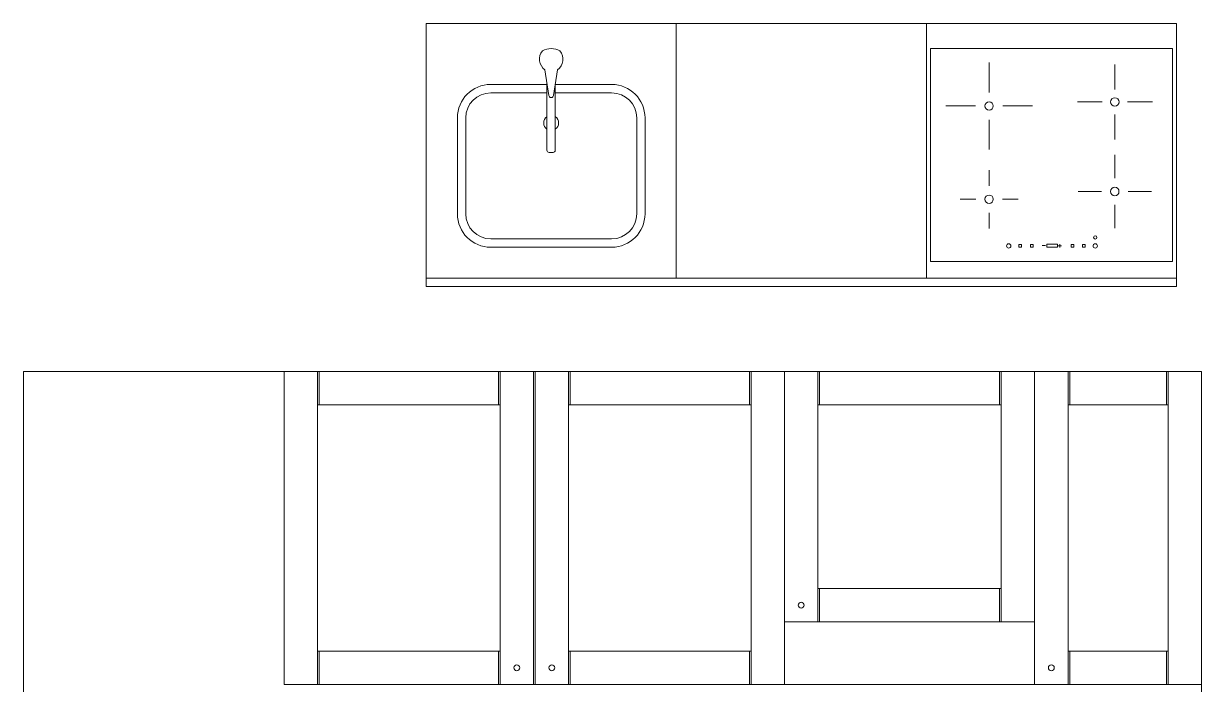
# Model space of a CAD drawing. Header units: centimetres. Extents: x -16179 to 12840, y -10704 to 3856.
# Drawn here: x 739.6 to 1022.1, y -5535.3 to -5377 of the extents above; entities that cross this region are included whole.
import ezdxf

# ---------------------------------------------------------------- set-up
doc = ezdxf.new("R2010")
doc.units = ezdxf.units.CM
doc.header["$MEASUREMENT"] = 0
for name, color, linetype, lineweight in [('A-FURN_Num_Penna__251_Num_Penna__251_Num_Penna__2_Num_Penna__5', 5, 'Continuous', 18), ('A-FURN_Num_Penna__251_Num_Penna__251_Num_Penna__2_Num_Penna__6', 6, 'Continuous', 18), ('A-FURN_Num_Penna__252_Num_Penna__252_Num_Penna__3_Num_Penna__4', 4, 'Continuous', 18), ('A-SECT-PATT_Num_Penna__5_Num_Penna__5_Num_Penna__5_Num_Penna__5_Num_Penna__5_Num_Penna__5_Num_Penna__5_Num_Penna__5_Num_Penna__5_Num_Penna__5_Num_Penna__5_Num_Penna__5_Num_Penna__5_Num_Penna__5', 5, 'Continuous', 18), ('A-SECT-PATT_Num_Penna__6_Num_Penna__6_Num_Penna__6_Num_Penna__6_Num_Penna__6_Num_Penna__6_Num_Penna__6_Num_Penna__6_Num_Penna__5_Num_Penna__5_Num_Penna__5_Num_Penna__5_Num_Penna__5_Num_Penna__5', 5, 'Continuous', 18), ('A-SECT-PATT_Num_Penna__6_Num_Penna__6_Num_Penna__6_Num_Penna__6_Num_Penna__6_Num_Penna__6_Num_Penna__6_Num_Penna__6_Num_Penna__6_Num_Penna__5_Num_Penna__5_Num_Penna__5_Num_Penna__5_Num_Penna__5', 5, 'Continuous', 18), ('A-SECT-PATT_Num_Penna__6_Num_Penna__6_Num_Penna__6_Num_Penna__6_Num_Penna__6_Num_Penna__6_Num_Penna__6_Num_Penna__6_Num_Penna__6_Num_Penna__6_Num_Penna__6_Num_Penna__5', 5, 'Continuous', 18), ('A-SECT-PATT_Num_Penna__6_Num_Penna__6_Num_Penna__6_Num_Penna__6_Num_Penna__6_Num_Penna__6_Num_Penna__6_Num_Penna__6_Num_Penna__6_Num_Penna__6_Num_Penna__6_Num_Penna__6', 6, 'Continuous', 18), ('A-SECT-PATT_Num_Penna__6_Num_Penna__6_Num_Penna__6_Num_Penna__6_Num_Penna__6_Num_Penna__6_Num_Penna__6_Num_Penna__6_Num_Penna__6_Num_Penna__6_Num_Penna__6_Num_Penna__6_Num_Penna__6_Num_Penna__6', 6, 'Continuous', 18), ('IKE120015-t1_Num_Penna__251_Num_Penna__251_Num_Penna__251_Num_Penna__251_Num_Penna__251_Num_Penna__251_Num_Penna__251_Num_Penna__251_Num_Penna__251_Num_Penna__251_Num_Penna__3', 3, 'Continuous', 18), ('IKE120015-t1_Num_Penna__251_Num_Penna__251_Num_Penna__251_Num_Penna__251_Num_Penna__251_Num_Penna__251_Num_Penna__251_Num_Penna__251_Num_Penna__251_Num_Penna__251_Num_Penna__5', 5, 'Continuous', 18), ('PDF _0_Num_Penna__5', 5, 'Continuous', 18), ('PDF _G-ANNO-TEXT_Num_Penna__5', 5, 'Continuous', 18), ('PDF _Geometria_Num_Penna__5', 5, 'Continuous', 18), ('PDF11_Text_Num_Penna__6', 6, 'Continuous', 18), ('PDF16_Geometry_Num_Penna__5_Num_Penna__5_Num_Penna__5_Num_Penna__5_Num_Penna__5_Num_Penna__5_Num_Penna__5_Num_Penna__3_Num_Penna__3_Num_Penna__3_Num_Penna__3_Num_Penna__3_Num_Penna__3_Num_Penna__3', 3, 'Continuous', 18), ('PDF16_Geometry_Num_Penna__6_Num_Penna__6_Num_Penna__6_Num_Penna__6_Num_Penna__6_Num_Penna__6_Num_Penna__6_Num_Penna__6_Num_Penna__6_Num_Penna__6_Num_Penna__6_Num_Penna__6_Num_Penna__6_Num_Penna__6', 6, 'Continuous', 18)]:
    doc.layers.add(name, color=color, linetype=linetype, lineweight=lineweight)

msp = doc.modelspace()

# ---------------------------------------------------------------- linework, layer by layer
at = {"layer": 'A-FURN_Num_Penna__251_Num_Penna__251_Num_Penna__2_Num_Penna__5', "color": 5, "linetype": 'Continuous', "lineweight": 18}
for p, q in [((971.12, -5393.43), (971.12, -5386.31)), ((1001.29, -5392.73), (1001.29, -5386.74)), ((998.28, -5395.74), (992.29, -5395.74)), ((1004.3, -5395.74), (1010.3, -5395.74)), ((967.85, -5396.7), (960.73, -5396.7)), ((974.4, -5396.7), (981.52, -5396.7)), ((971.12, -5399.98), (971.12, -5407.1)), ((1001.29, -5398.75), (1001.29, -5404.75)), ((1001.27, -5414.01), (1001.27, -5408.39)), ((971.12, -5415.85), (971.12, -5412.1)), ((998.09, -5417.18), (992.47, -5417.18)), ((1004.44, -5417.18), (1010.06, -5417.18)), ((967.91, -5419.06), (964.16, -5419.06)), ((974.33, -5419.06), (978.08, -5419.06)), ((1001.27, -5420.35), (1001.27, -5425.97)), ((971.12, -5422.27), (971.12, -5426.02)), ((978.25, -5429.89), (978.92, -5429.89)), ((978.25, -5430.56), (978.25, -5429.89)), ((978.92, -5430.56), (978.25, -5430.56)), ((978.92, -5429.89), (978.92, -5430.56)), ((981.02, -5429.89), (981.69, -5429.89)), ((981.02, -5430.56), (981.02, -5429.89)), ((981.69, -5430.56), (981.02, -5430.56)), ((981.69, -5429.89), (981.69, -5430.56)), ((983.87, -5430.15), (984.65, -5430.15)), ((984.96, -5429.83), (987.52, -5429.83)), ((984.96, -5430.56), (984.96, -5429.83)), ((987.52, -5430.56), (984.96, -5430.56)), ((987.52, -5429.83), (987.52, -5430.56)), ((987.72, -5430.21), (988.48, -5430.21)), ((988.12, -5429.81), (988.12, -5430.59)), ((990.78, -5429.89), (991.45, -5429.89)), ((990.78, -5430.56), (990.78, -5429.89)), ((991.45, -5430.56), (990.78, -5430.56)), ((991.45, -5429.89), (991.45, -5430.56)), ((993.51, -5429.89), (994.17, -5429.89)), ((993.51, -5430.56), (993.51, -5429.89)), ((994.17, -5430.56), (993.51, -5430.56)), ((994.17, -5429.89), (994.17, -5430.56))]:
    msp.add_line(p, q, dxfattribs=at)
for centre, radius in [((971.12, -5396.7), 1.01), ((1001.29, -5395.74), 1.01), ((971.12, -5419.06), 1.01), ((1001.27, -5417.18), 1.01), ((996.57, -5428.19), 0.389), ((975.83, -5430.24), 0.521), ((996.57, -5430.24), 0.521)]:
    msp.add_circle(centre, radius, dxfattribs=at)
at = {"layer": 'A-FURN_Num_Penna__251_Num_Penna__251_Num_Penna__2_Num_Penna__6', "color": 6, "linetype": 'Continuous', "lineweight": 18}
for p, q in [((957.1, -5382.95), (1015.1, -5382.95)), ((957.1, -5433.95), (957.1, -5382.95)), ((1015.1, -5433.95), (957.1, -5433.95))]:
    msp.add_line(p, q, dxfattribs=at)
at = {"layer": 'A-FURN_Num_Penna__252_Num_Penna__252_Num_Penna__3_Num_Penna__4', "color": 4, "linetype": 'Continuous', "lineweight": 18}
for p, q in [((896.1, -5376.95), (896.1, -5437.95)), ((956.1, -5376.95), (956.1, -5437.95))]:
    msp.add_line(p, q, dxfattribs=at)
at = {"layer": 'A-SECT-PATT_Num_Penna__5_Num_Penna__5_Num_Penna__5_Num_Penna__5_Num_Penna__5_Num_Penna__5_Num_Penna__5_Num_Penna__5_Num_Penna__5_Num_Penna__5_Num_Penna__5_Num_Penna__5_Num_Penna__5_Num_Penna__5', "color": 5, "linetype": 'Continuous', "lineweight": 18}
for centre in [(857.85, -5531.31), (866.25, -5531.31)]:
    msp.add_circle(centre, 0.7, dxfattribs=at)
at = {"layer": 'A-SECT-PATT_Num_Penna__6_Num_Penna__6_Num_Penna__6_Num_Penna__6_Num_Penna__6_Num_Penna__6_Num_Penna__6_Num_Penna__6_Num_Penna__5_Num_Penna__5_Num_Penna__5_Num_Penna__5_Num_Penna__5_Num_Penna__5', "color": 5, "linetype": 'Continuous', "lineweight": 18}
msp.add_circle((926.05, -5516.31), 0.7, dxfattribs=at)
at = {"layer": 'A-SECT-PATT_Num_Penna__6_Num_Penna__6_Num_Penna__6_Num_Penna__6_Num_Penna__6_Num_Penna__6_Num_Penna__6_Num_Penna__6_Num_Penna__6_Num_Penna__5_Num_Penna__5_Num_Penna__5_Num_Penna__5_Num_Penna__5', "color": 5, "linetype": 'Continuous', "lineweight": 18}
msp.add_circle((986.05, -5531.31), 0.7, dxfattribs=at)
at = {"layer": 'A-SECT-PATT_Num_Penna__6_Num_Penna__6_Num_Penna__6_Num_Penna__6_Num_Penna__6_Num_Penna__6_Num_Penna__6_Num_Penna__6_Num_Penna__6_Num_Penna__6_Num_Penna__6_Num_Penna__5', "color": 5, "linetype": 'Continuous', "lineweight": 18}
msp.add_line((836.1, -5437.95), (1016.1, -5437.95), dxfattribs=at)
at = {"layer": 'A-SECT-PATT_Num_Penna__6_Num_Penna__6_Num_Penna__6_Num_Penna__6_Num_Penna__6_Num_Penna__6_Num_Penna__6_Num_Penna__6_Num_Penna__6_Num_Penna__6_Num_Penna__6_Num_Penna__6', "color": 6, "linetype": 'Continuous', "lineweight": 18}
for p, q in [((836.1, -5376.95), (836.1, -5439.95)), ((836.1, -5376.95), (1016.1, -5376.95)), ((1016.1, -5376.95), (1016.1, -5439.95)), ((836.1, -5439.95), (1016.1, -5439.95))]:
    msp.add_line(p, q, dxfattribs=at)
at = {"layer": 'A-SECT-PATT_Num_Penna__6_Num_Penna__6_Num_Penna__6_Num_Penna__6_Num_Penna__6_Num_Penna__6_Num_Penna__6_Num_Penna__6_Num_Penna__6_Num_Penna__6_Num_Penna__6_Num_Penna__6_Num_Penna__6_Num_Penna__6', "color": 6, "linetype": 'Continuous', "lineweight": 18}
for p, q in [((810.05, -5460.31), (810.05, -5535.31)), ((810.45, -5460.31), (810.45, -5468.31)), ((853.45, -5460.31), (853.45, -5468.31)), ((853.85, -5460.31), (853.85, -5535.31)), ((861.85, -5460.31), (861.85, -5535.31)), ((862.25, -5460.31), (862.25, -5535.31)), ((870.25, -5460.31), (870.25, -5535.31)), ((870.65, -5460.31), (870.65, -5468.31)), ((913.65, -5460.31), (913.65, -5468.31)), ((914.05, -5460.31), (914.05, -5535.31)), ((922.05, -5460.31), (982.05, -5460.31)), ((930.05, -5460.31), (930.05, -5520.31)), ((930.45, -5460.31), (930.45, -5468.31)), ((973.65, -5460.31), (973.65, -5468.31)), ((974.05, -5460.31), (974.05, -5520.31)), ((982.05, -5460.31), (1022.05, -5460.31)), ((982.05, -5460.31), (982.05, -5535.31)), ((990.05, -5460.31), (990.05, -5535.31)), ((990.45, -5460.31), (990.45, -5468.31)), ((1013.65, -5460.31), (1013.65, -5468.31)), ((1014.05, -5460.31), (1014.05, -5535.31)), ((1022.05, -5460.31), (1022.05, -5535.31)), ((810.05, -5468.31), (853.85, -5468.31)), ((870.25, -5468.31), (914.05, -5468.31)), ((930.05, -5468.31), (974.05, -5468.31)), ((990.05, -5468.31), (1014.05, -5468.31)), ((930.05, -5512.31), (974.05, -5512.31)), ((930.45, -5512.31), (930.45, -5520.31)), ((973.65, -5512.31), (973.65, -5520.31)), ((922.05, -5520.31), (982.05, -5520.31)), ((810.05, -5527.31), (853.85, -5527.31)), ((810.45, -5527.31), (810.45, -5535.31)), ((853.45, -5527.31), (853.45, -5535.31)), ((870.25, -5527.31), (914.05, -5527.31)), ((870.65, -5527.31), (870.65, -5535.31)), ((913.65, -5527.31), (913.65, -5535.31)), ((990.05, -5527.31), (1014.05, -5527.31)), ((990.45, -5527.31), (990.45, -5535.31)), ((1013.65, -5527.31), (1013.65, -5535.31)), ((982.05, -5535.31), (1022.05, -5535.31))]:
    msp.add_line(p, q, dxfattribs=at)
at = {"layer": 'IKE120015-t1_Num_Penna__251_Num_Penna__251_Num_Penna__251_Num_Penna__251_Num_Penna__251_Num_Penna__251_Num_Penna__251_Num_Penna__251_Num_Penna__251_Num_Penna__251_Num_Penna__3', "color": 3, "linetype": 'Continuous', "lineweight": 18}
for p, q in [((739.55, -5460.31), (1022.05, -5460.31)), ((739.55, -5680.31), (739.55, -5460.31)), ((1022.05, -5460.31), (1022.05, -5680.31))]:
    msp.add_line(p, q, dxfattribs=at)
at = {"layer": 'IKE120015-t1_Num_Penna__251_Num_Penna__251_Num_Penna__251_Num_Penna__251_Num_Penna__251_Num_Penna__251_Num_Penna__251_Num_Penna__251_Num_Penna__251_Num_Penna__251_Num_Penna__5', "color": 5, "linetype": 'Continuous', "lineweight": 18}
msp.add_line((922.05, -5535.31), (982.05, -5535.31), dxfattribs=at)
at = {"layer": 'PDF _0_Num_Penna__5', "color": 5, "linetype": 'Continuous', "lineweight": 18}
for start, end in [(124.3839, 235.6161), (302.9615, 57.0385)]:
    msp.add_arc((866.1, -5400.76), 1.79, start, end, dxfattribs=at)
at = {"layer": 'PDF _G-ANNO-TEXT_Num_Penna__5', "color": 5, "linetype": 'Continuous', "lineweight": 18, "flags": 128}
msp.add_lwpolyline([(843.6, -5410.45), (843.6, -5410.15)], dxfattribs=at)
at = {"layer": 'PDF _Geometria_Num_Penna__5', "color": 5, "linetype": 'Continuous', "lineweight": 18, "flags": 128}
for points in [[(867.61, -5388.05, 0.426689), (868.21, -5383.52, 0.265278), (863.99, -5383.51, 0.426609), (864.6, -5388.05)], [(864.59, -5388.06), (865.53, -5394.18, 0.88173), (866.66, -5394.18), (867.6, -5388.06)], [(867.07, -5391.5), (867.07, -5407.32, -0.414211), (866.58, -5407.82), (865.59, -5407.82, -0.414211), (865.09, -5407.32), (865.09, -5391.35)]]:
    msp.add_lwpolyline(points, format="xyb", dxfattribs=at)
at = {"layer": 'PDF11_Text_Num_Penna__6', "color": 6, "linetype": 'Continuous', "lineweight": 18}
for p, q in [((1015.1, -5382.95), (1015.1, -5433.95)), ((851.6, -5391.55), (865.09, -5391.55)), ((867.07, -5391.55), (880.6, -5391.55)), ((865.09, -5393.55), (851.6, -5393.55)), ((880.6, -5393.55), (867.07, -5393.55)), ((843.6, -5399.55), (843.6, -5422.55)), ((845.6, -5399.55), (845.6, -5422.55)), ((886.6, -5422.55), (886.6, -5399.55)), ((888.6, -5422.55), (888.6, -5399.55)), ((880.6, -5428.55), (851.6, -5428.55)), ((880.6, -5430.55), (851.6, -5430.55))]:
    msp.add_line(p, q, dxfattribs=at)
for centre, radius, start, end in [((851.6, -5399.55), 8, 90, 180), ((880.6, -5399.55), 8, 0, 90), ((851.6, -5399.55), 6, 90, 180), ((880.6, -5399.55), 6, 0, 90), ((851.6, -5422.55), 8, 180, 270), ((851.6, -5422.55), 6, 180, 270), ((880.6, -5422.55), 6, 270, 0), ((880.6, -5422.55), 8, 270, 0)]:
    msp.add_arc(centre, radius, start, end, dxfattribs=at)
at = {"layer": 'PDF16_Geometry_Num_Penna__5_Num_Penna__5_Num_Penna__5_Num_Penna__5_Num_Penna__5_Num_Penna__5_Num_Penna__5_Num_Penna__3_Num_Penna__3_Num_Penna__3_Num_Penna__3_Num_Penna__3_Num_Penna__3_Num_Penna__3', "color": 3, "linetype": 'Continuous', "lineweight": 18}
for p, q in [((861.85, -5460.31), (862.25, -5460.31)), ((861.85, -5535.31), (862.25, -5535.31))]:
    msp.add_line(p, q, dxfattribs=at)
at = {"layer": 'PDF16_Geometry_Num_Penna__6_Num_Penna__6_Num_Penna__6_Num_Penna__6_Num_Penna__6_Num_Penna__6_Num_Penna__6_Num_Penna__6_Num_Penna__6_Num_Penna__6_Num_Penna__6_Num_Penna__6_Num_Penna__6_Num_Penna__6', "color": 6, "linetype": 'Continuous', "lineweight": 18}
for p, q in [((802.05, -5460.31), (861.85, -5460.31)), ((802.05, -5460.31), (802.05, -5535.31)), ((862.25, -5460.31), (922.05, -5460.31)), ((922.05, -5460.31), (922.05, -5535.31)), ((802.05, -5535.31), (861.85, -5535.31)), ((862.25, -5535.31), (922.05, -5535.31))]:
    msp.add_line(p, q, dxfattribs=at)

doc.saveas('drawing.dxf')
